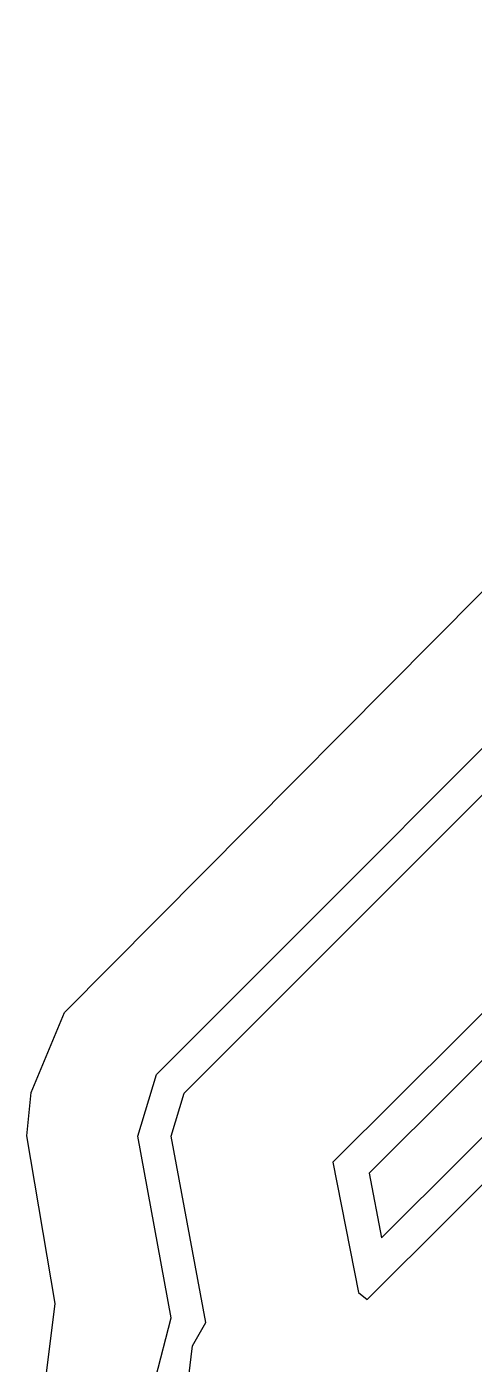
# Model space of a CAD drawing. Header units: metres. Extents: x -2677 to -840, y 169 to 1487.
# Drawn here: x -2477.77 to -2473.74, y 665.42 to 677.48 of the extents above; entities that cross this region are included whole.
import ezdxf

# ---------------------------------------------------------------- set-up
doc = ezdxf.new("R2010")
doc.units = ezdxf.units.M
doc.layers.add('AI_GREENING_EXCLUSIONS', color=1, linetype='Continuous')

msp = doc.modelspace()

# ---------------------------------------------------------------- linework, layer by layer
at = {"layer": 'AI_GREENING_EXCLUSIONS'}
for points in [[(-2470.736, 671.082), (-2474.691, 667.143), (-2474.577, 666.561), (-2463.621, 677.479)], [(-2470.948, 671.295), (-2475.016, 667.243), (-2474.786, 666.067), (-2474.709, 666.006), (-2463.409, 677.266)], [(-2477.612, 665.222), (-2477.518, 665.968), (-2477.775, 667.479), (-2477.735, 667.872), (-2477.434, 668.592), (-2472.853, 673.208)], [(-2476.615, 665.293), (-2476.475, 665.841), (-2476.775, 667.477), (-2476.605, 668.033), (-2472.147, 672.499)], [(-2476.315, 665.315), (-2476.281, 665.586), (-2476.16, 665.798), (-2476.475, 667.476), (-2476.356, 667.866), (-2471.935, 672.287)]]:
    msp.add_lwpolyline(points, dxfattribs=at)

doc.saveas('drawing.dxf')
